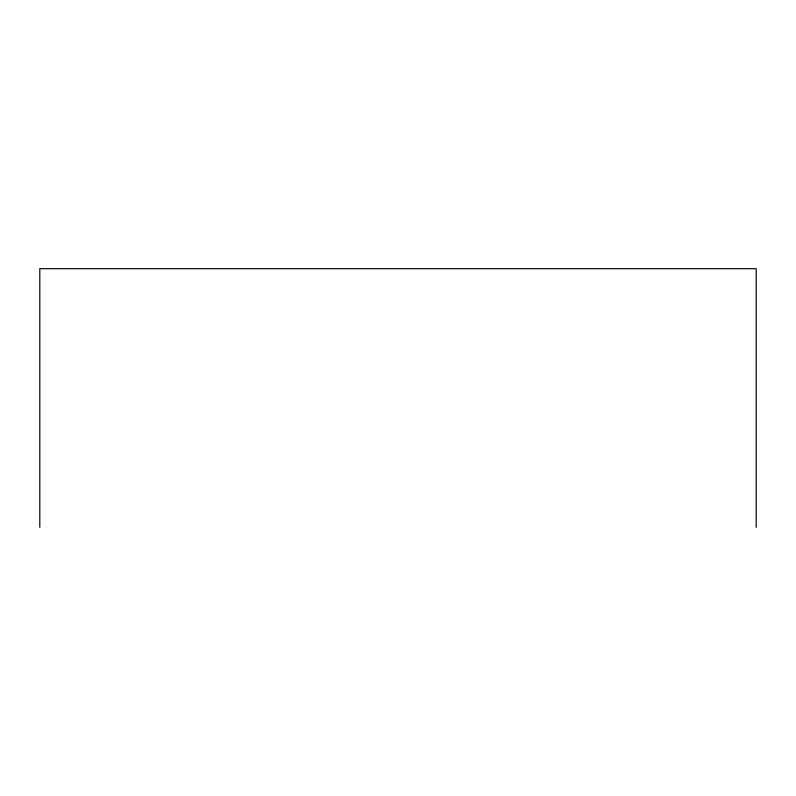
<?xml version="1.0" encoding="UTF-8"?>
<svg xmlns="http://www.w3.org/2000/svg" width="796" height="796" viewBox="0 0 796 796"><rect width="100%" height="100%" fill="white"/><g stroke="black" fill="none" stroke-linecap="round" stroke-linejoin="round"><path stroke-width="1.19" d="M756.2 527.32L756.2 268.68L39.8 268.68L39.8 527.32"/></g></svg>
